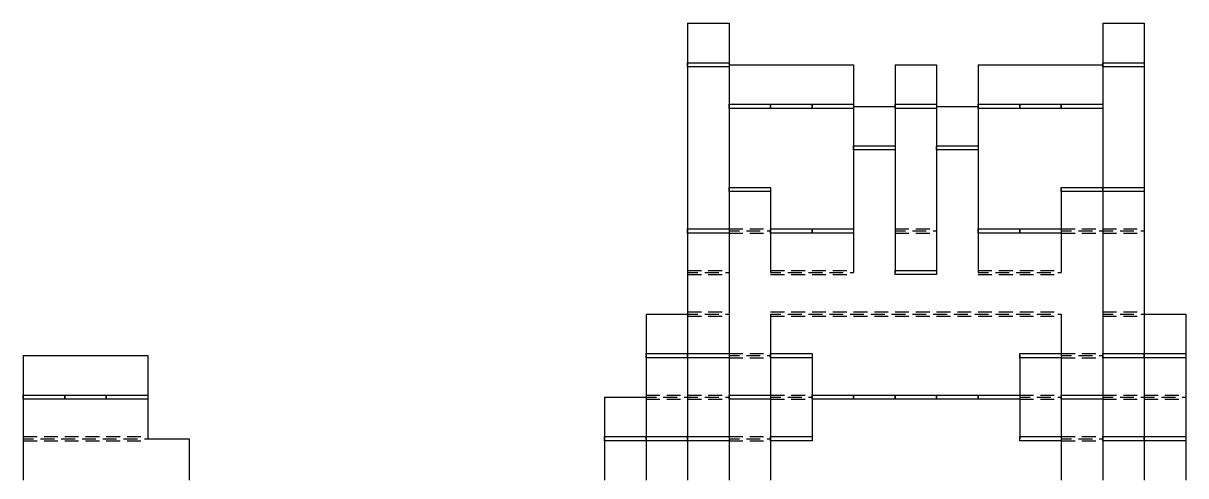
# Model space of a CAD drawing. Header units: millimetres. Extents: x 0 to 320, y 0 to 325.
# Drawn here: x 20 to 300, y 216.1 to 325 of the extents above; entities that cross this region are included whole.
import ezdxf

# ---------------------------------------------------------------- set-up
doc = ezdxf.new("R2010")
doc.units = ezdxf.units.MM
for name, color, linetype in [('CUT', 3, 'CONTINUOUS'), ('MOUNTAIN_FOLD', 1, 'CONTINUOUS'), ('VALLEY_FOLD', 5, 'CONTINUOUS')]:
    doc.layers.add(name, color=color, linetype=linetype)

msp = doc.modelspace()

# ---------------------------------------------------------------- linework, layer by layer
at = {"layer": 'CUT'}
for p, q in [((180, 325), (190, 325)), ((180, 325), (180, 315)), ((190, 325), (190, 315)), ((280, 325), (290, 325)), ((280, 325), (280, 315)), ((290, 325), (290, 315)), ((180, 315), (180, 305)), ((190, 315), (190, 305)), ((190, 315), (200, 315)), ((200, 315), (210, 315)), ((210, 315), (220, 315)), ((220, 315), (220, 305)), ((230, 315), (240, 315)), ((230, 315), (230, 305)), ((240, 315), (240, 305)), ((250, 315), (260, 315)), ((250, 315), (250, 305)), ((260, 315), (270, 315)), ((270, 315), (280, 315)), ((280, 315), (280, 305)), ((290, 315), (290, 305)), ((180, 305), (180, 295)), ((190, 305), (190, 295)), ((220, 305), (230, 305)), ((220, 305), (220, 295)), ((230, 305), (230, 295)), ((240, 305), (250, 305)), ((240, 305), (240, 295)), ((250, 305), (250, 295)), ((280, 305), (280, 295)), ((290, 305), (290, 295)), ((180, 295), (180, 285)), ((190, 295), (190, 285)), ((220, 295), (220, 285)), ((230, 295), (230, 285)), ((240, 295), (240, 285)), ((250, 295), (250, 285)), ((280, 295), (280, 285)), ((290, 295), (290, 285)), ((180, 285), (180, 275)), ((190, 285), (190, 275)), ((200, 285), (200, 275)), ((220, 285), (220, 275)), ((230, 285), (230, 275)), ((240, 285), (240, 275)), ((250, 285), (250, 275)), ((270, 285), (270, 275)), ((280, 285), (280, 275)), ((290, 285), (290, 275)), ((180, 275), (180, 265)), ((190, 275), (190, 265)), ((200, 275), (200, 265)), ((220, 275), (220, 265)), ((230, 275), (230, 265)), ((240, 275), (240, 265)), ((250, 275), (250, 265)), ((270, 275), (270, 265)), ((280, 275), (280, 265)), ((290, 275), (290, 265)), ((180, 265), (180, 255)), ((190, 265), (190, 255)), ((280, 265), (280, 255)), ((290, 265), (290, 255)), ((170, 255), (180, 255)), ((170, 255), (170, 245)), ((180, 255), (180, 245)), ((190, 255), (190, 245)), ((200, 255), (200, 245)), ((270, 255), (270, 245)), ((280, 255), (280, 245)), ((290, 255), (300, 255)), ((290, 255), (290, 245)), ((300, 255), (300, 245)), ((20, 245), (30, 245)), ((20, 245), (20, 235)), ((30, 245), (40, 245)), ((40, 245), (50, 245)), ((50, 245), (50, 235)), ((170, 245), (170, 235)), ((180, 245), (180, 235)), ((190, 245), (190, 235)), ((200, 245), (200, 235)), ((210, 245), (210, 235)), ((260, 245), (260, 235)), ((270, 245), (270, 235)), ((280, 245), (280, 235)), ((290, 245), (290, 235)), ((300, 245), (300, 235)), ((20, 235), (20, 225)), ((50, 235), (50, 225)), ((160, 235), (160, 225)), ((160, 235), (170, 235)), ((170, 235), (170, 225)), ((180, 235), (180, 225)), ((190, 235), (190, 225)), ((200, 235), (200, 225)), ((210, 235), (210, 225)), ((260, 235), (260, 225)), ((270, 235), (270, 225)), ((280, 235), (280, 225)), ((290, 235), (290, 225)), ((300, 235), (300, 225)), ((20, 225), (20, 215)), ((50, 225), (60, 225)), ((60, 225), (60, 215)), ((160, 225), (160, 215)), ((170, 225), (170, 215)), ((180, 225), (180, 215)), ((190, 225), (190, 215)), ((200, 225), (200, 215)), ((270, 225), (270, 215)), ((280, 225), (280, 215)), ((290, 225), (290, 215)), ((300, 225), (300, 215))]:
    msp.add_line(p, q, dxfattribs=at)
at = {"layer": 'MOUNTAIN_FOLD'}
for points in [[(180, 315.5), (190, 315.5), (190, 314.5), (180, 314.5)], [(280, 315.5), (290, 315.5), (290, 314.5), (280, 314.5)], [(190, 305.5), (200, 305.5), (200, 304.5), (190, 304.5)], [(200, 305.5), (210, 305.5), (210, 304.5), (200, 304.5)], [(210, 305.5), (220, 305.5), (220, 304.5), (210, 304.5)], [(230, 305.5), (240, 305.5), (240, 304.5), (230, 304.5)], [(250, 305.5), (260, 305.5), (260, 304.5), (250, 304.5)], [(260, 305.5), (270, 305.5), (270, 304.5), (260, 304.5)], [(270, 305.5), (280, 305.5), (280, 304.5), (270, 304.5)], [(220, 295.5), (230, 295.5), (230, 294.5), (220, 294.5)], [(240, 295.5), (250, 295.5), (250, 294.5), (240, 294.5)], [(190, 285.5), (200, 285.5), (200, 284.5), (190, 284.5)], [(270, 285.5), (280, 285.5), (280, 284.5), (270, 284.5)], [(280, 285.5), (290, 285.5), (290, 284.5), (280, 284.5)], [(180, 275.5), (190, 275.5), (190, 274.5), (180, 274.5)], [(200, 275.5), (210, 275.5), (210, 274.5), (200, 274.5)], [(210, 275.5), (220, 275.5), (220, 274.5), (210, 274.5)], [(250, 275.5), (260, 275.5), (260, 274.5), (250, 274.5)], [(260, 275.5), (270, 275.5), (270, 274.5), (260, 274.5)], [(230, 265.5), (240, 265.5), (240, 264.5), (230, 264.5)], [(170, 245.5), (180, 245.5), (180, 244.5), (170, 244.5)], [(180, 245.5), (190, 245.5), (190, 244.5), (180, 244.5)], [(200, 245.5), (210, 245.5), (210, 244.5), (200, 244.5)], [(260, 245.5), (270, 245.5), (270, 244.5), (260, 244.5)], [(280, 245.5), (290, 245.5), (290, 244.5), (280, 244.5)], [(290, 245.5), (300, 245.5), (300, 244.5), (290, 244.5)], [(20, 235.5), (30, 235.5), (30, 234.5), (20, 234.5)], [(30, 235.5), (40, 235.5), (40, 234.5), (30, 234.5)], [(40, 235.5), (50, 235.5), (50, 234.5), (40, 234.5)], [(190, 235.5), (200, 235.5), (200, 234.5), (190, 234.5)], [(210, 235.5), (220, 235.5), (220, 234.5), (210, 234.5)], [(220, 235.5), (230, 235.5), (230, 234.5), (220, 234.5)], [(230, 235.5), (240, 235.5), (240, 234.5), (230, 234.5)], [(240, 235.5), (250, 235.5), (250, 234.5), (240, 234.5)], [(250, 235.5), (260, 235.5), (260, 234.5), (250, 234.5)], [(270, 235.5), (280, 235.5), (280, 234.5), (270, 234.5)], [(160, 225.5), (170, 225.5), (170, 224.5), (160, 224.5)], [(170, 225.5), (180, 225.5), (180, 224.5), (170, 224.5)], [(180, 225.5), (190, 225.5), (190, 224.5), (180, 224.5)], [(200, 225.5), (210, 225.5), (210, 224.5), (200, 224.5)], [(260, 225.5), (270, 225.5), (270, 224.5), (260, 224.5)], [(280, 225.5), (290, 225.5), (290, 224.5), (280, 224.5)], [(290, 225.5), (300, 225.5), (300, 224.5), (290, 224.5)]]:
    msp.add_lwpolyline(points, close=True, dxfattribs=at)
at = {"layer": 'VALLEY_FOLD'}
for p, q in [((190, 275.5), (193.3333, 275.5)), ((190, 275), (192.5, 275)), ((190, 274.5), (193.3333, 274.5)), ((194.1667, 275), (197.5, 275)), ((195, 275.5), (198.3333, 275.5)), ((195, 274.5), (198.3333, 274.5)), ((199.1667, 275), (200, 275)), ((230, 275.5), (233.3333, 275.5)), ((230, 275), (232.5, 275)), ((230, 274.5), (233.3333, 274.5)), ((234.1667, 275), (237.5, 275)), ((235, 275.5), (238.3333, 275.5)), ((235, 274.5), (238.3333, 274.5)), ((239.1667, 275), (240, 275)), ((270, 275.5), (273.3333, 275.5)), ((270, 275), (272.5, 275)), ((270, 274.5), (273.3333, 274.5)), ((274.1667, 275), (277.5, 275)), ((275, 275.5), (278.3333, 275.5)), ((275, 274.5), (278.3333, 274.5)), ((279.1667, 275), (280, 275)), ((280, 275.5), (283.3333, 275.5)), ((280, 275), (282.5, 275)), ((280, 274.5), (283.3333, 274.5)), ((284.1667, 275), (287.5, 275)), ((285, 275.5), (288.3333, 275.5)), ((285, 274.5), (288.3333, 274.5)), ((289.1667, 275), (290, 275)), ((180, 265.5), (183.3333, 265.5)), ((180, 265), (182.5, 265)), ((180, 264.5), (183.3333, 264.5)), ((184.1667, 265), (187.5, 265)), ((185, 265.5), (188.3333, 265.5)), ((185, 264.5), (188.3333, 264.5)), ((189.1667, 265), (190, 265)), ((200, 265.5), (203.3333, 265.5)), ((200, 265), (202.5, 265)), ((200, 264.5), (203.3333, 264.5)), ((204.1667, 265), (207.5, 265)), ((205, 265.5), (208.3333, 265.5)), ((205, 264.5), (208.3333, 264.5)), ((209.1667, 265), (210, 265)), ((210, 265.5), (213.3333, 265.5)), ((210, 265), (212.5, 265)), ((210, 264.5), (213.3333, 264.5)), ((214.1667, 265), (217.5, 265)), ((215, 265.5), (218.3333, 265.5)), ((215, 264.5), (218.3333, 264.5)), ((219.1667, 265), (220, 265)), ((250, 265.5), (253.3333, 265.5)), ((250, 265), (252.5, 265)), ((250, 264.5), (253.3333, 264.5)), ((254.1667, 265), (257.5, 265)), ((255, 265.5), (258.3333, 265.5)), ((255, 264.5), (258.3333, 264.5)), ((259.1667, 265), (260, 265)), ((260, 265.5), (263.3333, 265.5)), ((260, 265), (262.5, 265)), ((260, 264.5), (263.3333, 264.5)), ((264.1667, 265), (267.5, 265)), ((265, 265.5), (268.3333, 265.5)), ((265, 264.5), (268.3333, 264.5)), ((269.1667, 265), (270, 265)), ((180, 255.5), (183.3333, 255.5)), ((180, 255), (182.5, 255)), ((184.1667, 255), (187.5, 255)), ((185, 255.5), (188.3333, 255.5)), ((189.1667, 255), (190, 255)), ((200, 255.5), (203.3333, 255.5)), ((200, 255), (202.5, 255)), ((204.1667, 255), (207.5, 255)), ((205, 255.5), (208.3333, 255.5)), ((209.1667, 255), (210, 255)), ((210, 255.5), (213.3333, 255.5)), ((210, 255), (212.5, 255)), ((214.1667, 255), (217.5, 255)), ((215, 255.5), (218.3333, 255.5)), ((219.1667, 255), (220, 255)), ((220, 255.5), (223.3333, 255.5)), ((220, 255), (222.5, 255)), ((224.1667, 255), (227.5, 255)), ((225, 255.5), (228.3333, 255.5)), ((229.1667, 255), (230, 255)), ((230, 255.5), (233.3333, 255.5)), ((230, 255), (232.5, 255)), ((234.1667, 255), (237.5, 255)), ((235, 255.5), (238.3333, 255.5)), ((239.1667, 255), (240, 255)), ((240, 255.5), (243.3333, 255.5)), ((240, 255), (242.5, 255)), ((244.1667, 255), (247.5, 255)), ((245, 255.5), (248.3333, 255.5)), ((249.1667, 255), (250, 255)), ((250, 255.5), (253.3333, 255.5)), ((250, 255), (252.5, 255)), ((254.1667, 255), (257.5, 255)), ((255, 255.5), (258.3333, 255.5)), ((259.1667, 255), (260, 255)), ((260, 255.5), (263.3333, 255.5)), ((260, 255), (262.5, 255)), ((264.1667, 255), (267.5, 255)), ((265, 255.5), (268.3333, 255.5)), ((269.1667, 255), (270, 255)), ((280, 255.5), (283.3333, 255.5)), ((280, 255), (282.5, 255)), ((284.1667, 255), (287.5, 255)), ((285, 255.5), (288.3333, 255.5)), ((289.1667, 255), (290, 255)), ((180, 254.5), (183.3333, 254.5)), ((185, 254.5), (188.3333, 254.5)), ((200, 254.5), (203.3333, 254.5)), ((205, 254.5), (208.3333, 254.5)), ((210, 254.5), (213.3333, 254.5)), ((215, 254.5), (218.3333, 254.5)), ((220, 254.5), (223.3333, 254.5)), ((225, 254.5), (228.3333, 254.5)), ((230, 254.5), (233.3333, 254.5)), ((235, 254.5), (238.3333, 254.5)), ((240, 254.5), (243.3333, 254.5)), ((245, 254.5), (248.3333, 254.5)), ((250, 254.5), (253.3333, 254.5)), ((255, 254.5), (258.3333, 254.5)), ((260, 254.5), (263.3333, 254.5)), ((265, 254.5), (268.3333, 254.5)), ((280, 254.5), (283.3333, 254.5)), ((285, 254.5), (288.3333, 254.5)), ((190, 245.5), (193.3333, 245.5)), ((190, 245), (192.5, 245)), ((190, 244.5), (193.3333, 244.5)), ((194.1667, 245), (197.5, 245)), ((195, 245.5), (198.3333, 245.5)), ((195, 244.5), (198.3333, 244.5)), ((199.1667, 245), (200, 245)), ((270, 245.5), (273.3333, 245.5)), ((270, 245), (272.5, 245)), ((270, 244.5), (273.3333, 244.5)), ((274.1667, 245), (277.5, 245)), ((275, 245.5), (278.3333, 245.5)), ((275, 244.5), (278.3333, 244.5)), ((279.1667, 245), (280, 245)), ((170, 235.5), (173.3333, 235.5)), ((175, 235.5), (178.3333, 235.5)), ((180, 235.5), (183.3333, 235.5)), ((185, 235.5), (188.3333, 235.5)), ((200, 235.5), (203.3333, 235.5)), ((205, 235.5), (208.3333, 235.5)), ((260, 235.5), (263.3333, 235.5)), ((265, 235.5), (268.3333, 235.5)), ((280, 235.5), (283.3333, 235.5)), ((285, 235.5), (288.3333, 235.5)), ((290, 235.5), (293.3333, 235.5)), ((295, 235.5), (298.3333, 235.5)), ((170, 235), (172.5, 235)), ((170, 234.5), (173.3333, 234.5)), ((174.1667, 235), (177.5, 235)), ((175, 234.5), (178.3333, 234.5)), ((179.1667, 235), (180, 235)), ((180, 235), (182.5, 235)), ((180, 234.5), (183.3333, 234.5)), ((184.1667, 235), (187.5, 235)), ((185, 234.5), (188.3333, 234.5)), ((189.1667, 235), (190, 235)), ((200, 235), (202.5, 235)), ((200, 234.5), (203.3333, 234.5)), ((204.1667, 235), (207.5, 235)), ((205, 234.5), (208.3333, 234.5)), ((209.1667, 235), (210, 235)), ((260, 235), (262.5, 235)), ((260, 234.5), (263.3333, 234.5)), ((264.1667, 235), (267.5, 235)), ((265, 234.5), (268.3333, 234.5)), ((269.1667, 235), (270, 235)), ((280, 235), (282.5, 235)), ((280, 234.5), (283.3333, 234.5)), ((284.1667, 235), (287.5, 235)), ((285, 234.5), (288.3333, 234.5)), ((289.1667, 235), (290, 235)), ((290, 235), (292.5, 235)), ((290, 234.5), (293.3333, 234.5)), ((294.1667, 235), (297.5, 235)), ((295, 234.5), (298.3333, 234.5)), ((299.1667, 235), (300, 235)), ((20, 225.5), (23.3333, 225.5)), ((20, 225), (22.5, 225)), ((20, 224.5), (23.3333, 224.5)), ((24.1667, 225), (27.5, 225)), ((25, 225.5), (28.3333, 225.5)), ((25, 224.5), (28.3333, 224.5)), ((29.1667, 225), (30, 225)), ((30, 225.5), (33.3333, 225.5)), ((30, 225), (32.5, 225)), ((30, 224.5), (33.3333, 224.5)), ((34.1667, 225), (37.5, 225)), ((35, 225.5), (38.3333, 225.5)), ((35, 224.5), (38.3333, 224.5)), ((39.1667, 225), (40, 225)), ((40, 225.5), (43.3333, 225.5)), ((40, 225), (42.5, 225)), ((40, 224.5), (43.3333, 224.5)), ((44.1667, 225), (47.5, 225)), ((45, 225.5), (48.3333, 225.5)), ((45, 224.5), (48.3333, 224.5)), ((49.1667, 225), (50, 225)), ((190, 225.5), (193.3333, 225.5)), ((190, 225), (192.5, 225)), ((190, 224.5), (193.3333, 224.5)), ((194.1667, 225), (197.5, 225)), ((195, 225.5), (198.3333, 225.5)), ((195, 224.5), (198.3333, 224.5)), ((199.1667, 225), (200, 225)), ((270, 225.5), (273.3333, 225.5)), ((270, 225), (272.5, 225)), ((270, 224.5), (273.3333, 224.5)), ((274.1667, 225), (277.5, 225)), ((275, 225.5), (278.3333, 225.5)), ((275, 224.5), (278.3333, 224.5)), ((279.1667, 225), (280, 225))]:
    msp.add_line(p, q, dxfattribs=at)

doc.saveas('drawing.dxf')
